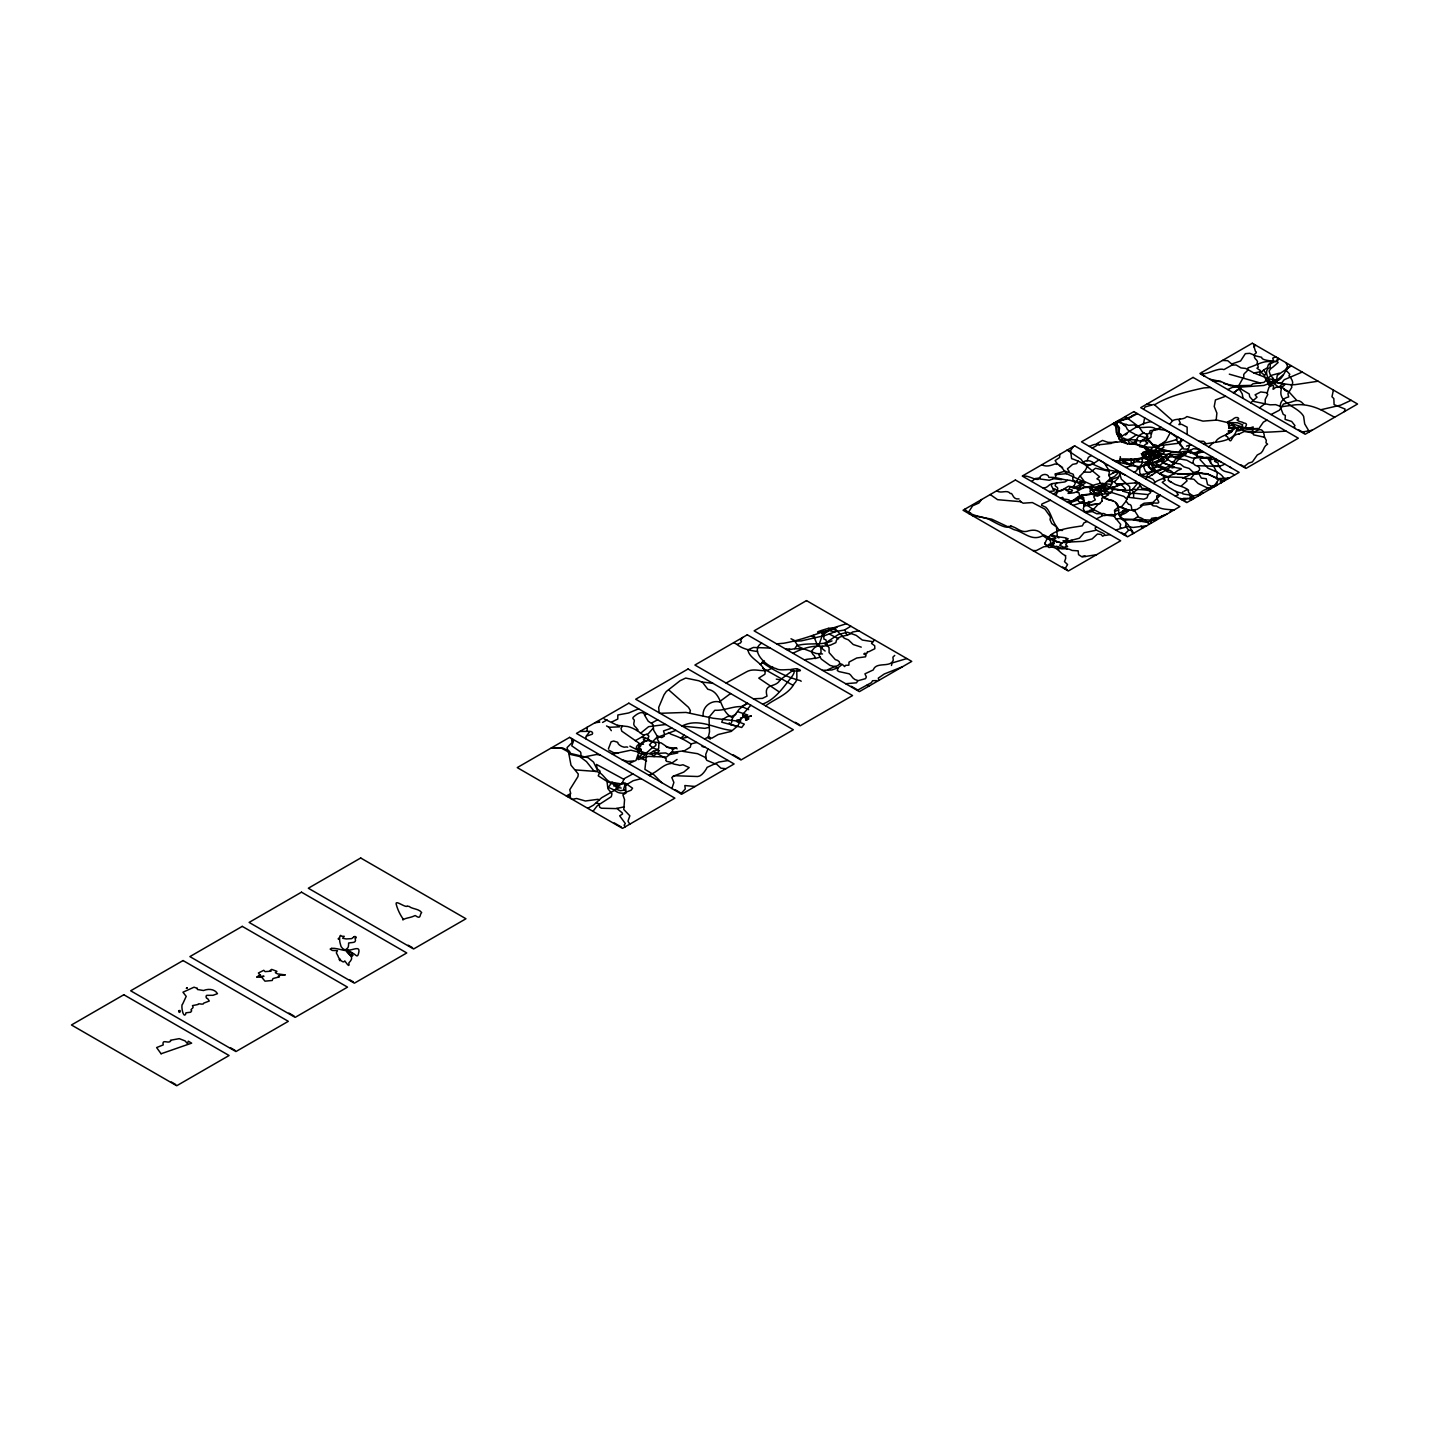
<?xml version="1.0" encoding="UTF-8"?>
<svg xmlns="http://www.w3.org/2000/svg" width="1429" height="1429" viewBox="0 0 1429 1429"><rect width="100%" height="100%" fill="white"/><g stroke="black" fill="none" stroke-linecap="round" stroke-linejoin="round"><path stroke-width="1.5" d="M742.723 637.441L740.579 640.138L741.419 641.532L740.418 642.979L737.042 644.461L733.72 642.621M1074.733 481.251L1086.129 487.378L1093.346 485.378L1085.951 482.198L1076.18 482.127M1056.781 482.806C1051.172 488.254 1062.604 485.02 1055.102 493.112L1053.191 493.898M1120.265 456.637L1120.532 459.013C1127.838 458.37 1141.985 461.192 1144.879 454.44C1150.934 449.599 1158.705 460.745 1166.028 463.943L1171.887 466.211C1174.066 468.355 1184.695 468.14 1180.425 469.426C1175.781 470.534 1174.995 474.017 1170.869 475.303C1166.135 477.929 1156.15 479.948 1153.792 483.591M1081.378 495.238L1081.824 496.649C1076.412 494.916 1073.483 503.258 1067.409 502.115L1079.574 498.65L1078.627 497.078L1083.95 498.167L1081.664 495.256C1090.363 495.47 1092.667 492.969 1092.381 494.166M1100.687 491.04L1102.795 496.577L1109.636 500.079M1201.682 372.451C1202.7 377.185 1218.062 366.931 1223.921 369.629L1232.584 364.752L1227.725 360.697L1222.509 360.43M570.76 798.507L569.689 794.167L566.277 795.917M638.977 751.708L636.012 760.389L628.742 763.604M1152.096 444.544C1164.278 444.883 1151.524 451.689 1154.489 455.172L1159.526 454.636L1161.08 452.993L1151.167 451.51L1145.254 446.509L1135.698 444.026L1127.767 443.83L1123.105 441.222L1120.693 434.166L1119.103 433.058L1119.354 429.129A5.734 3.322 0 0 0 1118.335 426.396L1113.798 423.198M1118.836 513.315L1115.263 514.458A5.877 3.394 0 0 1 1114.816 513.172L1114.513 510.242L1118.568 506.956C1116.46 497.221 1102.777 502.633 1101.509 493.559M1146.362 447.098L1155.99 447.366L1156.4 449.188L1152.113 452.046L1153.132 454.601L1155.007 453.94M629.814 824.176L627.974 821.228L629.85 815.798L623.776 809.493L624.562 799.651L622.883 794.756L625.956 793.131L625.58 783.592L622.312 782.61M1086.504 466.158C1086.147 464.639 1075.876 459.87 1071.589 458.638L1070.589 450.51L1073.34 446.562M1199.181 449.313L1193.483 448.688L1180.747 455.297C1173.62 458.477 1147.594 456.673 1164.153 454.047M665.789 760.46L666.253 758.745L653.142 751.207L657.858 750.046L659.448 750.618L653.267 756.513M760.299 664.539L764.354 660.93M1145.897 451.975L1151.167 451.51L1151.238 453.707M1089.38 505.134C1090.077 500.204 1077.341 505.58 1077.859 498.935M1243.605 467.069L1248.517 463.139L1252.376 461.906L1257.27 454.994L1260.967 453.011C1264.201 450.081 1263.45 446.366 1267.594 444.151L1265.933 442.722L1266.344 440.364L1264.522 437.274C1263.254 424.77 1257.127 430.951 1252.59 432.808A3.537 2.036 0 0 0 1251.858 432.737L1244.302 431.469L1239.104 433.969M1149.648 461.085L1160.098 456.923L1153.971 457.655L1152.471 459.852L1148.219 461.406C1144.165 464.55 1152.953 472.356 1157.24 472.356L1163.795 476.196M1220.973 381.704L1212.06 380.489M1127.767 443.83C1123.569 443.169 1118.21 440.668 1118.943 435.934L1118.657 427.878L1115.942 421.948M1094.489 491.898C1089.255 490.861 1103.313 486.646 1106.635 488.557C1115.192 487.95 1124.051 492.237 1133.34 489.29C1137.323 489.683 1157.419 489.236 1148.398 494.291L1146.951 497.881L1143.843 499.203L1127.195 497.167M1243.23 422.93C1251.679 423.609 1239.39 429.164 1250.839 427.718M1224.76 464.086C1220.527 466.89 1210.845 468.14 1210.47 460.674L1209.059 459.513M1291.012 365.592C1284.492 369.45 1284.582 375.863 1279.187 379.864L1273.846 381.168C1269.399 385.848 1269.077 387.063 1268.077 383.115M1151.488 474.767L1152.524 474.803M1169.744 512.439L1171.28 509.921L1174.424 509.742M1141.432 453.725L1145.165 458.977L1147.344 459.531M551.63 747.76L562.883 748.028L566.438 749.814A4.966 2.876 0 0 1 569.796 753.244L588.141 757.709L593.517 762.086L596.447 768.087L600.109 771.231L598.251 775.822L607.021 781.431L607.879 788.647L611.969 793.809L611.308 796.667L597.251 805.76L592.981 811.333M1157.258 448.402L1147.344 439.953L1151.059 437.149L1150.988 433.148L1146.522 434.148L1143.004 432.791L1138.984 426.824L1125.248 416.571M1100.223 483.377L1099.33 480.287L1096.9 478.804L1099.633 476.804L1087.183 466.604M1208.273 474.374L1199.11 472.981L1195.734 474.053L1173.852 473.571A2.161 1.25 0 0 1 1172.959 472.838C1170.28 467.765 1153.221 468.73 1150.595 462.407L1149.559 460.727M1076.751 481.662C1078.306 475.446 1085.218 473.088 1087.022 466.64M1101.58 494.863L1101.044 491.522L1105.778 490.54M1138.002 469.373L1142.218 463.246L1142.36 457.637M1150.863 453.118L1146.612 448.242C1158.651 454.065 1175.495 447.956 1185.391 455.833L1192.304 458.03L1212.774 457.173M1134.733 444.276L1139.306 444.901M1135.215 444.258L1137.413 439.846M339.548 959.234L339.566 959.091A3.858 2.233 0 0 1 340.173 959.377L339.941 960.681L339.173 959.448M1099.812 460.334L1103.563 462.514M1103.563 487.218L1105.957 486.146L1089.63 487.325L1099.812 488.146L1101.705 489.79L1098.329 491.254L1095.418 490.147M1210.077 489.165L1198.145 483.52L1193.858 479.215L1182.497 478.108L1187.499 476.107C1192.554 472.57 1204.325 471.695 1197.752 466.104C1189.089 464.657 1193.662 454.172 1202.896 456.905M731.38 723.181L732.452 718.198L739.204 709.159L747.153 703.104M1236.246 427.825L1233.888 426.414M1242.855 378.274L1238.05 386.884L1242.248 393.904L1242.998 398.227M1252.126 432.326L1253.59 434.845L1264.522 437.274M1263.772 370.218L1266.04 373.594L1264.111 376.095L1267.219 381.847L1274.079 382.49C1281.724 382.633 1287.386 385.312 1295.049 384.651L1318.074 381.221M1170.494 451.635L1178.532 452.475L1180.765 449.528C1185.945 446.723 1179.479 446.759 1179.193 443.204L1181.372 439.042M1144.433 445.276L1146.808 443.508L1145.915 441.49M824.39 643.461L829.034 647.462L829.106 652.589L835.286 659.591L837.537 660.394C843.11 663.378 836.59 667.343 833.25 666.271L829.927 665.36L821.3 659.108L818.853 654.839L821.068 652.41L820.871 648.891L822.872 646.283L830.463 645.122L835.858 642.639C836.912 633.744 848.165 637.709 852.398 632.029L858.883 630.868M1165.064 467.819L1156.097 472.231L1152.274 469.409L1158.204 465.497L1165.314 467.801L1174.352 463.978L1180.89 457.048L1185.552 454.869L1186.642 452.529L1188.624 451.814L1190.393 452.957M1104.153 462.835L1109.404 471.034L1108.833 475.786L1111.583 479.483L1112.262 483.091L1108.725 488.897L1104.26 492.165L1108.6 494.827L1103.349 497.667M1095.096 493.648C1096.847 492.308 1100.116 498.042 1093.864 493.63L1094.239 492.576M1059.514 490.754C1062.533 491.522 1064.355 487.235 1067.302 490.022L1069.142 489.432L1069.606 487.468L1074.036 486.217L1075.608 482.27M1198.163 496.024C1200.61 488.45 1213.328 488.914 1216.436 482.752L1219.384 478.536L1229.19 478.126M572.6 739.097L573.476 741.169L571.761 745.849L580.281 751.743C581.799 753.101 579.906 757.031 581.764 756.62M1259.789 375.077L1260.253 370.504L1256.931 368.2L1258.288 367.199L1257.145 363.198C1259.217 360.144 1252.929 359.036 1254.698 355.642L1261.646 357.304C1261.343 361.859 1283.26 360.876 1274.257 361.823L1270.363 363.913L1270.095 367.61C1261.235 370.397 1272.132 383.972 1269.22 380.4M804.527 659.948C808.332 658.144 819.674 659.966 812.869 654.393L811.279 651.517L814.494 647.694L818.799 645.301L822.407 635.155L821.675 632.475M1079.056 496.059L1081.664 495.256M1165.76 454.851L1166.868 455.262L1157.508 460.96L1148.148 464.211C1143.361 466.729 1130.571 468.98 1133.876 461.424L1133.179 460.138M1253.644 344.014L1254.198 347.211M1070.5 503.901L1071.857 502.097L1078.252 499.828M1146.272 452.761L1147.308 451.189L1144.147 447.545L1139.342 446.545M1146.201 479.215L1147.308 474.767L1149.398 473.231L1145.451 471.338L1143.111 465.497L1150.363 459.084L1161.384 454.744M1051.762 484.109L1051.369 485.771L1054.316 490.897L1049.136 491.558M1092.042 447.956C1101.205 444.205 1096.793 442.597 1089.47 446.455M1154.364 457.334L1151.274 455.154C1144.986 461.585 1142.325 448.438 1143.146 454.797A3.037 1.751 0 0 1 1143.664 454.922L1142.075 455.101L1141.432 453.547M1201.825 473.446L1207.076 473.696L1224.046 481.091M1022.968 475.625L1024.129 476.143C1029.612 475.268 1038.704 483.091 1039.776 477.286C1042.188 473.321 1048.35 473.571 1048.904 477.447C1056.996 476.697 1061.425 479.93 1070.428 480.394L1074.947 482.02M1259.467 407.872L1265.237 403.478L1265.201 399.405L1267.773 394.529L1267.023 393.261L1269.041 387.08C1278.741 381.186 1268.827 393.779 1275.579 387.366A4.483 2.59 0 0 1 1276.865 387.295C1282.009 387.295 1282.492 386.973 1284.778 384.83M1133.268 519.834L1136.609 517.334C1139.681 515.958 1146.701 521.013 1149.148 524.336M1124.069 534.821L1128.66 530.213L1125.516 526.211L1126.052 524.193C1126.909 520.102 1118.425 519.227 1120.622 516.78M1216.597 485.396L1217.151 482.252M646.89 713.607L644.568 715.197L648.141 721.127L653.089 724.61L653.66 730.237L658.215 737.864L657.304 739.115L659.073 742.115L658.715 746.331C660.055 753.637 648.927 745.241 649.516 744.759L656.447 737.757L675.881 730.344M1148.559 460.227L1149.559 461.085M1156.525 472.124L1147.826 477.411L1141.985 475.393M1076.662 482.413L1072.893 479.822C1072.179 477.197 1074.572 476.964 1073.197 474.232L1065.069 471.141L1055.084 474.017L1056.335 474.928L1055.549 473.91M1082.467 463.3C1084.218 459.388 1091.309 460.12 1094.06 463.425M1210.899 488.682L1211.863 486.771L1216.222 485.61M1097.15 443.419L1102.491 440.418L1107.957 442.347C1116.531 442.633 1126.159 441.972 1133.233 436.97L1136.359 434.898L1147.558 438.31M1264.272 375.184L1263.879 374.452C1258.127 372.433 1264.879 369.307 1267.38 367.771L1268.398 364.574L1273.328 360.519L1272.775 358.107L1275.829 356.839M1234.513 426.342L1234.102 427.307C1248.303 434.398 1269.023 432.022 1286.118 431.129M1139.824 519.299L1140.074 521.71M1122.712 438.542L1123.801 438.381C1128.946 441.097 1134.251 438.524 1139.627 441.025C1143.093 440.704 1148.291 436.863 1146.522 434.148M828.123 628.546L829.106 628.296A1.858 1.072 0 0 0 829.874 628.153C847.075 627.295 796.4 637.566 828.481 628.331M1111.351 442.901L1116.728 441.99M1179.282 443.026L1176.496 440.346L1176.764 437.435L1170.369 432.683M1094.953 493.702L1095.704 494.72L1093.757 496.881L1095.311 499.882L1089.291 503.169M1159.955 495.059L1156.74 495.917C1156.097 500.525 1163.331 504.098 1153.685 502.919C1149.702 505.884 1153.703 505.973 1156.579 506.116C1160.58 509.01 1164.456 509.224 1171.691 509.778M677.042 748.867L676.56 747.814L672.559 749.368L672.577 751.6L668.843 754.512L665.735 752.958L656.233 753.405M671.88 788.522L673.881 782.485L671.809 777.519L674.238 775.697L697.691 776.519C701.943 776.376 706.158 769.534 707.123 767.355L718.716 762.05L728.183 760.532M1008.588 526.354C1007.159 529.712 993.816 521.924 989.261 519.442C981.169 516.048 971.309 516.458 964.843 509.188M689.6 712.928L690.403 710.588L688.492 707.319L668.754 689.939M827.159 644.729L825.908 639.853L823.926 639.102L823.497 632.243L836.965 627.385M1140.128 442.936L1141.11 441.293L1144.325 440.471L1143.111 439.4M1119.925 516.101L1122.122 514.636C1136.091 509.135 1118.711 509.081 1123.551 511.761M1133.572 497.238L1133.769 492.326L1137.52 489.307C1137.073 486.092 1143.164 487.057 1139.27 484.824L1139.449 483.234M622.115 783.181L624.277 778.626L632.868 773.893M1061.247 490.558L1068.517 486.217L1071.75 486.735M1239.086 433.987C1229.78 434.362 1232.512 447.081 1227.511 436.81C1219.384 434.72 1242.248 428.539 1232.155 425.646A10.021 5.787 0 0 0 1232.227 425.181L1229.011 426.021M1059.764 454.386L1059.657 457.476L1055.156 460.567C1057.21 465.104 1059.782 464.55 1062.854 468.855L1066.302 473.571L1082.664 481.216L1081.664 483.877L1078.931 485.503L1074.822 487.182L1073.393 486.342M1236.621 429.361C1234.71 442.436 1214.954 441.579 1204.058 444.24M906.861 658.555L892.125 662.949L891.464 665.485M1141.235 521.371L1142.289 519.549M1069.16 489.361C1079.824 490.397 1060.086 494.613 1071.946 493.005C1077.377 493.112 1080.628 487.503 1085.986 487.414M1237.318 389.885L1239.014 388.795M1147.791 436.024L1147.344 439.114L1148.72 440.311M1159.401 465.407L1166.975 460.227L1170.369 455.011M1092.363 494.363L1097.347 496.22L1099.419 495.274L1098.401 493.791L1101.634 495.148M1115.585 502.472L1118.353 507.474L1121.89 506.366L1126.106 501.097L1129.892 491.755L1129.696 486.646L1121.265 479.072L1119.318 471.874L1104.546 469.444L1092.792 464.157L1088.487 465.372M1160.33 495.274L1152.828 502.472L1144.04 503.258L1140.413 505.527L1152.596 503.883M1064.944 569.064L1067.552 564.526L1064.516 561.633L1065.659 558.543A18.363 10.592 0 0 0 1065.373 556.345L1065.766 555.738C1059.3 553.38 1057.067 545.378 1048.957 547.539L1044.903 544.002C1048.672 529.123 1069.285 528.141 1082.325 525.836L1083.914 522.889L1087.255 521.46M1277.365 379.9L1282.778 375.112M1309.375 431.826L1304.695 423.895L1303.623 416.393C1298.104 406.247 1277.58 403.728 1281.277 389.277L1280.277 385.526L1282.885 384.312L1281.509 383.115L1284.242 379.703L1302.23 372.076M1096.222 526.658C1090.47 531.034 1111.262 533.589 1102.581 536.179L1101.098 534.464L1097.454 533.999L1092.149 538.912L1083.343 541.323L1067.588 542.145L1065.748 544.592L1067.659 546.735L1065.516 546.432L1064.837 547.593L1067.141 549.004L1059.675 545.163L1063.962 541.841L1069.892 541.752L1064.426 542.484L1066.927 542.216L1062.944 540.823L1068.088 540.912L1065.963 539.126M1152.971 447.188L1149.72 450.457M1277.24 361.501L1278.759 358.518M1200.753 494.541C1197.413 493.594 1188.481 499.489 1189.839 494.416M1259.02 428.432L1263.343 422.162L1267.005 420.09M1147.433 443.722L1147.63 442.275M1215.757 441.65C1218.401 435.791 1233.352 433.559 1231.744 430.433C1233.852 430.058 1231.298 429.111 1234.71 428.414M1149.738 463.318L1148.952 466.854L1150.291 467.658M1208.684 446.92L1213.685 442.329M684.223 735.149L680.686 738.311M1131.572 416.428L1119.747 421.001L1128.231 418.536L1137.43 413.678M664.414 733.827L663.503 730.933L671.898 728.04M1173.405 464.121L1173.638 461.603L1179.175 455.351M1273.846 381.168L1274.454 379.935M1151.292 523.103L1150.863 521.389L1145.897 522.174L1132.429 519.656L1123.498 520.174M1291.352 365.788L1277.33 375.309C1276.24 377.613 1277.937 384.151 1273.435 382.847M1152.131 520.138L1166.832 514.118M654.518 756.53L651.035 753.905L645.712 753.154L643.764 756.298L640.514 757.87L637.691 756.352M745.42 716.894L746.706 716.518L744.634 716.679M1110.244 478.644L1103.795 484.574L1097.972 486.253C1097.579 489.7 1089.898 491.54 1092.381 488.039M1215.954 459.013L1211.167 459.209M616.095 787.558L621.615 783.431M1204.915 376.184L1201.074 374.148M1097.972 486.253L1104.956 484.449L1113.102 489.522L1118.443 489.629M617.542 725.325L619.507 726.843L608.986 727.307L611.344 730.683M745.599 716.876L747.063 716.804L744.598 716.983M1052.726 478.554L1061.604 479.662M1095.543 530.355L1084.2 532.731A4.644 2.679 0 0 0 1083.736 533.231L1079.431 538.179L1066.427 541.68M1228.94 428.236L1230.19 428.396L1228.601 428.182M765.658 705.872C774.857 698.638 788.183 694.941 794.328 683.455C799.543 679.74 794.381 668.915 798.668 670.005M750.832 705.212L742.562 714.589M587.212 735.899L592.249 734.22C594.107 732.345 589.427 729.701 588.873 732.755L585.979 736.471L586.051 738.954M1160.866 427.2L1157.49 429.611L1150.184 430.683L1149.363 432.987M696.87 742.455L690.975 743.937L690.35 747.135L684.384 750.797L671.094 752.458M1164.456 461.763L1163.242 460.227M1165.725 455.922L1164.188 457.209L1157.043 455.101M1159.598 466.944L1160.83 466.068M1237.139 430.986L1240.015 430.54L1241.622 426.735L1231.459 423.609M703.068 715.786L703.104 714.018C703.3 706.033 711.892 699.817 719.716 702.014M1148.362 440.203L1143.914 440.739M1125.302 475.053L1121.104 473.267L1119.818 474.017L1118.228 478.072L1114.281 481.948L1116.388 483.895L1127.481 483.574L1135.251 482.895L1136.019 481.251M706.087 758.21L705.765 754.298L707.962 748.867M1132.232 443.865C1138.502 439.382 1136.466 435.202 1143.932 433.058M761.675 643.104C749.278 650.481 766.391 666.521 776.09 668.576C781.967 672.666 800.794 664.414 791.773 676.792C783.449 687.063 775.536 699.424 762.568 704.104M1101.973 491.112L1104.403 489.325L1105.135 490.343M635.28 740.669L643.979 735.792C640.156 732.327 633.833 727.95 627.724 726.557L617.346 725.325L604.235 718.966M1149.845 451.385L1148.273 454.744L1149.38 456.155M776.304 679.15L780.163 679.847L792.452 670.719M1159.58 456.565L1164.528 451.778L1156.847 447.813M762.086 662.199C772.428 669.915 787.183 677.417 800.669 680.704L801.133 681.365M1157.812 465.693L1151.631 464.246L1164.564 457.423L1174.477 463.925M1187.142 434.47L1187.142 427.164L1181.587 424.288L1178.907 424.574L1180.265 422.859L1178.979 420.162L1180.104 419.054M1191.929 496.863L1188.892 498.614L1191.857 499.686M745.17 716.215C744.313 715.089 740.633 715.465 745.563 715.947M1175.924 491.326L1178.3 494.809L1175.281 496.006M1055.835 495.434L1057.531 491.933L1061.408 490.093M1109.047 475.285L1117.496 470.552M1171.887 466.211L1159.884 473.839M1073.036 505.366L1081.574 502.651L1083.611 503.365L1084.182 506.009L1100.116 503.544L1091.542 504.669M1098.901 459.995L1097.15 461.085C1092.203 464.764 1085.969 467.622 1081.128 459.352L1067.195 450.099M1115.424 461.442L1119.354 462.46L1120.265 458.298M568.081 796.953L570.725 793.595L569.76 789.755L577.959 776.572L578.263 774L570.993 765.194L568.921 754.119L580.871 756.781M1129.91 444.008L1136.68 444.365L1146.612 448.242M874.566 639.924L871.547 643.443L874.709 645.765L874.834 648.712L868.778 651.749C865.563 650.82 868.939 654.929 864.616 653.249L863.777 654.035L866.045 655.018L865.545 656.804L856.739 658.001L849.005 662.109L848.862 665.164L845.379 665.378L844.682 666.593L842.288 664.378L838.019 667.772L831.874 669.969L822.515 670.344M787.308 650.016L794.738 648.712L796.864 645.622C808.814 642.228 821.032 645.962 832.017 640.924M1088.63 465.175L1087.469 466.229M1031.684 481.484L1035.328 478.536L1040.169 477.983M1151.578 433.987L1151.613 432.862C1152.488 428.504 1159.312 429.593 1160.58 427.039M1171.441 452.225L1168.672 454.297L1164.135 454.476M642.675 753.851C632.851 755.03 639.495 738.918 648.748 740.561C650.945 741.472 660.591 743.473 653.392 747.188C650.391 748.367 646.944 754.351 642.675 753.851L637.62 758.638M1079.217 483.859L1080.181 481.859M1069.339 541.234C1067.713 540.626 1076.698 539.715 1069.499 541.287M968.862 511.636L972.631 505.795L978.883 503.044L981.544 499.543M1121.14 528.158L1119.979 527.194L1120.711 524.479L1114.191 516.548L1115.781 514.833M990.208 494.541L997.621 499.686L1020.699 501.704L1019.931 500.454M1078.073 489.647L1077.002 489.111L1085.379 482.823L1080.217 476.036M1114.316 460.799L1134.376 460.12L1142.646 458.53M1093.935 493.719L1094.668 494.577M1132.232 493.291L1133.447 491.915L1132 490.147L1137.806 483.073L1135.251 482.895M1333.4 390.063L1331.971 396.78L1333.829 398.548L1334.097 404.621L1345.082 409.051L1344.385 411.606M1146.308 450.582L1147.701 449.635M1172.209 420.412L1154.078 404.407L1145.111 406.961L1143.7 409.391M1276.597 361.323L1277.705 357.911M1111.726 491.683L1109.404 493.505M1040.187 479.019L1049.315 480.251L1052.78 478.983M1129.91 440.096L1128.356 441.597L1129.91 443.597M1234.281 426.699L1231.244 423.395L1216.936 420.072L1203.004 421.126L1186.892 416.536C1183.105 420.608 1175.37 417.929 1172.155 421.198L1169.672 424.377M641.085 749.957L640.192 749.689L642.014 753.476L644.818 754.78L647.551 753.78M640.406 733.399L648.605 726.664L665.735 724.485M1118.746 438.042C1129.249 432.005 1138.627 423.77 1151.185 421.609M857.829 680.758L865.545 678.65L866.349 676.935L864.938 673.827L873.262 669.933C876.281 661.216 890.267 668.218 893.268 660.162L892.893 657.161L894.733 655.429M680.865 793.702L685.277 789.004L684.83 785.539L695.101 786.486M1187.392 489.522L1183.944 491.254M1189.285 445.241L1186.481 446.134M664.378 736.131L661.627 737.65L656.983 735.739M602.574 722.431L607.093 719.894M613.613 785.843L616.917 786.647L617.775 788.486L601.591 797.757L593.535 805.116L587.73 808.314M1145.826 452.136C1145.076 451.886 1146.272 457.298 1146.076 454.136M1171.423 462.121L1174.013 461.942M857.221 690.386L871.404 682.651L872.565 680.722L876.549 680.597M651.588 742.24L648.034 738.597L641.871 737.382M1250.839 427.682L1253.144 426.914L1252.536 428.914L1258.002 428.611L1247.571 428.611L1241.694 426.664L1242.73 424.806L1237.389 422.752L1227.047 422.502M1043.224 488.146C1048.85 487.378 1047.528 485.003 1052.155 483.627L1064.927 481.948L1067.427 480.376M1153.132 454.601L1142.95 458.655M1115.71 529.998L1126.231 526.979M1060.318 542.663L1058.425 542.145M1269.041 380.31L1269.863 378.989L1277.187 379.918M625.277 785.396L633.226 780.716L641.157 778.662M652.249 773.732L649.766 775.751M1079.609 495.381L1078.913 492.701L1076.751 492.308M636.977 730.541L638.031 729.987L635.994 727.468C630.868 723.771 636.745 720.859 632.904 718.626L633.011 717.501C635.137 715.25 642.693 709.248 644.765 715.018M1050.44 500.221L1041.902 503.99L1041.545 505.277L1045.814 507.241C1051.208 512.672 1051.405 519.459 1056.62 526.765L1059.193 530.266L1062.587 530.445M638.62 708.82L628.671 712.964L617.846 714.982L617.775 719.055L611.862 721.931M1238.55 387.259L1263.879 385.455L1270.685 382.901M1055.281 475.017L1055.781 476.446M1146.505 462.478L1136.162 461.746L1128.856 464.479L1119.354 462.46M1081.824 502.472L1084.397 500.221L1078.02 497.078M1119.461 515.619L1126.177 510.314M1122.837 461.156L1123.587 461.835M672.898 776.376L683.759 772.107L689.189 767.569L682.973 764.765L679.829 765.444C676.489 764.14 673.327 764.854 670.38 762.139L666.343 761.264M582.836 757.209L596.536 754.476L600.198 755.03M1106.493 465.211L1107.439 464.747M622.383 726.325L620.99 728.308L621.794 731.166L639.049 743.169L640.924 745.616L639.031 748.189L640.442 749.493M1092.453 489.933C1092.06 493.023 1098.454 494.22 1101.044 491.522M742.24 717.805C744.831 717.251 742.133 715.875 742.758 715.304M1228.851 426.932L1228.636 427.057M1211.328 459.084L1209.827 459.816M1181.676 439.221L1182.069 440.543L1179.89 443.097L1159.276 445.687L1155.936 447.438L1171.28 451.778M970.648 512.832L969.094 513.743M1153.882 470.32C1144.79 473.463 1139.038 478.786 1139.735 469.73C1139.038 462.96 1159.759 466.872 1149.934 455.851M653.124 728.218L648.052 733.988L643.961 734.935M1284.189 384.312L1277.169 382.508L1277.455 380.328M776.644 643.854L783.664 643.246C796.31 641.032 810.136 636.459 821.228 632.404L823.3 632.475L823.854 634.101L829.106 630.564L835.09 631.832L835.286 629.582L832.214 628.206L846.486 623.705M1228.761 430.915L1228.154 430.969M1118.853 513.458L1123.873 510.707L1127.731 511.171M1146.058 461.71L1150.327 462.871L1151.399 465.068M1208.523 474.517L1217.437 478.733M1134.304 472.338L1136.805 470.498L1137.966 466.533M1255.519 345.103L1254.126 346.836L1255.394 351.248C1259.11 353.177 1250.554 355.196 1254.698 355.642M1151.917 465.372L1155.382 470.034L1153.792 470.373M280.316 975.025L285.3 974.917L277.565 973.899L275.35 972.702L276.94 971.327L271.617 969.38L270.206 970.434L271.063 971.166L265.097 971.631L263.776 970.309L258.399 972.988L260.042 975.042L258.845 975.632L260.507 975.042L258.363 976.507L263.972 976.221L261.614 977.097L264.972 981.169L272.207 980.473L272.975 978.543L279.441 976.847L278.28 976.221L280.102 975.042M1123.337 462.049L1124.677 462.299M1009.874 526.194C1016.055 526.301 1019.967 532.767 1026.808 531.374C1032.149 529.641 1037.99 529.141 1042.491 534.571C1046.921 540.823 1050.833 537.876 1054.888 539.09C1058.96 537.268 1047.796 536.411 1051.565 534.571C1058.978 538.269 1064.176 536.482 1067.945 538.858M1120.765 420.698L1115.477 424.074M1086.129 503.651L1084.147 504.062M704.568 738.989L708.713 736.81L711.713 738.257L718.162 734.524L731.219 731.398L737.9 725.789L739.257 722.931L735.613 720.841L713.142 718.251L685.991 712.428L660.073 713.303M1091.381 455.476L1088.38 457.369L1087.04 460.888M1220.08 381.132L1230.565 385.83L1250.947 385.401L1253.072 383.722L1263.915 382.418L1271.024 375.434L1279.33 373.165M1146.326 453.958L1152.828 454.368L1150.399 456.315M648.712 775.125C657.536 772.553 662.538 764.193 671.183 763.515L677.078 759.424M1272.31 380.007L1273.096 378.167L1270.363 375.202L1269.095 371.04L1270.238 369.343A13.504 7.806 0 0 1 1272.721 367.253L1278.115 362.537L1277.365 361.769M1164.51 459.459L1155.793 463.21L1159.83 466.015M1202.557 374.88L1203.825 375.738M719.591 701.675L730.594 693.529M1190.714 478.483L1194.769 473.428L1180.247 473.981M1149.452 459.513L1150.988 458.673M1238.282 387.027L1232.37 387.384L1227.797 389.581M608.397 748.867L611.13 741.776L613.702 741.026L617.792 742.33C616.989 743.723 622.58 748.439 626.759 746.938L627.724 747.188M1233.816 393.046L1237.157 389.956L1240.836 388.974L1249.196 393.975L1249.732 396.78L1253.947 401.495L1270.077 404.818L1275.686 404.657L1281.402 406.765L1292.352 405.229C1304.373 403.049 1317.306 407.015 1327.452 413.41L1334.615 417.25M1107.511 481.734L1111.691 480.448M735.881 714.339L731.88 716.286L727.736 716.411L722.86 719.251L721.734 722.199L741.705 727.468L744.313 724.11L738.507 721.877L740.829 721.056L736.828 720.055L741.187 719.394L740.49 717.93L742.062 717.769M1197.841 471.874L1196.573 471.909M1230.226 431.344L1228.547 431.433L1230.423 431.29M1111.583 479.483L1118.121 477.018M1049.797 544.288C1058.818 545.414 1050.726 539.001 1053.602 543.127C1047.939 543.895 1052.637 541.466 1049.029 539.376M1115.12 511.296L1118.818 509.903M1076.573 482.341L1076.841 481.126M1232.566 365.056L1236.139 365.002L1240.997 367.914L1245.713 368.45L1253.894 372.951L1261.628 371.54M645.444 738.364L643.389 739.633L645.658 741.026L647.569 740.454M1102.241 501.347L1101.759 498.489L1103.242 496.756M1201.271 457.959L1200.003 459.584L1208.059 468.23C1213.668 470.605 1221.759 473.195 1224.135 478.769M1178.193 457.101L1183.462 454.708M850.844 626.224L844.521 630.01L835.769 631.529L825.069 635.476L801.294 640.889L793.077 641.335M1182.158 446.688L1183.319 448.938L1187.481 449.17C1190.696 447.652 1187.445 444.848 1191.411 444.83M1085.343 512.475L1092.381 511.6L1096.811 513.779L1103.831 513.529L1107.296 515.208M1150.559 468.676L1152.06 468.605L1152.185 466.819M1153.417 453.94L1163.849 447.188L1163.277 445.151M681.847 738.489L687.617 737.114M1197.306 451.76L1200.164 449.885M1151.399 449.385L1149.791 450.546M1228.368 478.018L1227.207 478.483M1303.695 404.282C1299.068 398.887 1295.924 400.406 1290.869 402.174L1283.456 404.05L1279.384 410.212L1271.042 414.553M1119.979 439.435L1122.39 439.489M1137.037 413.445L1131.911 415.732M780.163 679.847C775.733 688.421 763.318 682.508 767.016 696.119L762.461 698.37L753.369 698.799M1113.12 489.111L1110.619 493.166L1102.241 494.309M1111.369 443.401L1098.169 444.883M1068.535 472.034C1070.857 471.302 1065.212 468.801 1068.57 467.926L1072.643 464.371L1076.769 463.568L1078.055 460.96M657.626 719.805L651.66 723.003M1152.042 454.851L1150.738 455.422M638.138 759.603L648.552 756.405L666.521 757.031L669.558 754.583L677.775 752.94M625.223 784.325L623.723 788.719L625.545 791.13M1223.635 481.162L1220.42 481.269L1220.705 483.02M1119.836 471.909L1114.959 471.909M1103.688 487.164L1104.528 489.29L1103.831 488.396M1150.863 521.389L1151.488 518.352L1156.257 517.548M1182.658 491.915L1182.855 493.898L1189.124 494.934M1168.511 454.315L1181.39 454.583L1190.518 450.385M1213.882 486.967L1207.576 484.681L1206.219 478.715L1201.289 478.054L1199.11 474.071L1195.573 473.41M1239.014 427.414L1236.978 429.307M1165.189 470.302L1168.1 469.873M639.978 749.207L641.139 749.064M1127.124 433.63L1125.391 435.059M726.093 683.044L746.545 671.826C755.619 666.628 765.087 674.917 772.821 667.093M827.677 641.55L838.216 634.601L847.486 632.225L856.239 635.387L862.33 640.049L872.905 641.71M1147.523 494.541L1133.429 493.184M1193.59 495.917C1190.214 494.398 1187.338 492.541 1188.517 490.165C1183.873 486.182 1175.906 485.449 1173.602 483.538L1168.225 480.376L1168.547 477.197M1155.936 450.975L1158.74 452.153M1179.568 452.278L1188.053 450.903M1144.2 452.386C1139.324 453.136 1147.451 451.225 1144.54 452.475M1159.455 473.66L1161.402 472.606M1142.843 432.308L1144.093 433.344M1112.852 423.806L1115.156 425.913L1116.388 425.485M599.716 722.092L598.733 722.02M1149.077 473.07L1164.188 468.23M1151.399 455.833L1149.345 456.708L1150.363 459.084M1084.272 511.85L1094.882 510.189L1101.33 513.6C1101.723 518.656 1111.226 512.154 1115.067 515.583M1233.173 392.689L1236.103 391.153M1167.832 454.422L1166.707 454.833M1158.472 452.296L1157.454 454.261L1154.954 454.422M1126.516 424.395L1124.23 425.342M1141.896 506.17L1136.948 509.438L1129.374 510.26L1119.407 507.009M792.952 653.267C802.098 648.498 812.672 645.193 822.872 646.283M1056.12 541.823L1057.013 542.055M1153.846 454.44L1158.687 454.69L1158.49 452.832M1231.941 363.895L1240.568 360.983L1245.373 353.66L1249.732 353.32L1253.537 354.803M1121.961 489.879L1122.783 491.201L1125.534 489.022L1120.3 483.699L1115.781 486.503L1109.708 487.736M1096.436 518.87L1102.402 515.833M1219.651 466.461L1197.323 465.675M1225.653 396.226L1215.436 399.959L1214.221 406.533L1216.883 413.088L1216.168 420.09M1250.697 402.799L1257.02 397.191L1255.091 394.815L1260.789 391.939L1267.487 392.832M1203.307 451.707L1195.609 453.94M1196.073 473.106L1197.645 472.481M1121.836 441.972L1124.248 441.365M1102.277 500.757L1100.044 503.312M1128.517 497.096L1130.518 493.594L1133.322 493.469M652.499 741.83L661.109 742.884L667.986 747.51L675.667 748.01M1115.995 518.959L1122.301 518.37M640.21 744.402L643.497 744.187M1196.645 454.458L1196.18 453.868M331.832 948.302C336.869 948.016 343.21 950.642 345.782 950.517C349.283 956.037 355.196 956.412 348.837 962.914C350.123 969.023 346.032 962.467 344.782 960.913C343.764 963.628 340.191 960.413 338.405 957.162A5.859 3.376 0 0 1 338.191 956.358L336.315 952.821L337.512 950.678L332.296 950.446L330.153 949.07L331.528 948.356M1118.818 435.595L1120.854 434.541M1157.669 446.58L1159.58 446.366M1082.61 556.345L1083.325 556.113A2.09 1.215 0 0 1 1084.718 555.952L1085.665 556.47M1240.533 426.771L1236.103 427.628M845.646 683.705L856.578 682.812L857.775 680.526C852.041 679.436 851.738 675.006 849.13 673.809L838.948 671.576L837.323 670.54L837.93 668.165L835.108 666.521M1099.919 490.576L1095.704 489.218M1215.079 470.605C1218.901 472.195 1216.508 475.482 1216.758 477.84M1139.074 483.377L1137.806 483.073M1145.826 457.459L1147.219 456.941M1129.374 510.26L1127.874 510.796M1089.577 510.403L1093.685 509.188L1098.008 504.437M1114.513 481.627L1109.886 481.609M1181.247 499.453L1183.676 498.346L1193.697 498.614M612.362 754.137L630.85 750.189L637.798 751.922L640.728 751.243L645.712 753.154M1112.53 423.931L1118.139 422.091L1128.642 425.288L1134.376 424.931C1139.806 430.665 1149.398 424.359 1155.882 428.986M1157.686 446.366L1160.402 444.294L1176.799 439.525M1209.845 379.221L1219.044 381.132M1146.469 453.868L1147.791 453.922M572.172 799.329L576.655 798.489L585.39 800.99L598.019 799.311L599.412 800.169M1182.176 499.971L1187.838 498.56M1123.605 483.431L1119.764 485.128C1114.102 486.967 1105.582 490.522 1100.384 486.092L1099.598 485.931M1058.889 537.893L1057.442 537.304L1056.442 526.926L1051.762 523.532L1050.029 519.656L1050.494 516.941L1044.938 509.153L1032.363 502.561L1023.11 503.187L1020.699 501.704M1128.571 530.088L1131.464 530.588L1132.768 533.785M1252.072 432.951L1254.716 432.451L1251.679 429.647L1242.426 428.682L1239.265 426.628M1143.575 474.321L1138.681 474.875M1145.201 457.619L1142.414 457.852M1149.452 460.692L1147.737 459.477M701.818 681.99L712.964 683.366M1109.976 534.589L1105.457 535.446M1119.657 420.644L1117.907 420.823M1202.95 451.493L1193.019 452.939M651.16 753.976L655.768 753.19M747.814 703.479L742.419 705.944M709.052 727.343L704.872 728.343L682.258 726.111M902.342 666.825L884.283 673.988L878.317 678.114L878.781 680.436M1193.822 453.332L1187.481 449.17M1149.22 450.635L1147.076 450.957M1103.117 490.236L1107.279 489.272M1171.244 481.805L1169.476 481.484M1209.291 460.209L1210.202 459.745M624.384 806.813L615.881 808.6L601.43 808.225L599.733 807.278L598.858 803.652L596.215 803.08M1068.892 501.704C1072.143 499.257 1064.676 499.453 1063.551 498.989L1062.658 497.328L1060.425 498.078M1125.516 526.211L1133.126 527.444L1146.773 525.711M1066.516 473.678L1056.692 474.535M619.918 786.111L612.094 782.056L608.325 787.468C617.221 790.559 615.595 793.22 623.383 793.202A2.519 1.465 0 0 0 624.062 792.934L631.082 790.237L632.583 788.201L625.42 783.288L622.401 784.057L613.738 782.699C605.235 782.699 604.074 772.446 595.839 771.428L575.762 769.945M1268.237 383.061L1270.988 382.525L1267.612 380.971L1272.364 381.99M594.893 722.788L599.483 722.181M1161.956 515.833L1164.849 515.262M1271.31 384.026L1273.811 383.544L1278.598 387.063L1283.528 388.206L1284.76 390.26L1289.297 392.26L1296.139 399.745M820.335 657.09L814.887 658.573M1132.893 465.193L1125.695 467.372M1135.805 443.151L1130.928 441.847M1301.569 432.183L1312.09 430.254M1149.166 474.053L1148.041 474.446M653.303 751.386L649.534 753.565M1182.605 477.447L1168.511 476.947L1160.991 474.285M1047.368 546.432L1043.849 546.718L1036.221 550.612L1032.81 550.522M1056.71 548.325L1063.944 547.789M647.926 740.454L649.57 740.079M1126.516 509.653L1125.623 510.742M1119.354 438.864L1116.281 432.558L1115.638 425.878M639.62 743.884C637.709 744.688 633.833 748.01 638.477 749.939M1178.729 437.506L1176.764 437.435M834.858 666.539L827.82 669.701M671.201 748.278L666.093 746.67M1320.932 409.73L1340.706 405.139L1351.119 400.299M1067.856 538.912L1066.427 539.126M1172.602 465.854L1174.442 467.408L1171.887 467.908M1110.119 478.447L1114.602 476.464L1118.192 472.785L1115.835 471.856L1112.78 473.124M682.08 726.003C699.013 717.447 714.679 728.719 731.487 730.362M1097.401 443.722L1099.455 444.723M1149.809 490.611L1152.721 490.897M1198.842 441.222L1203.629 441.347L1205.933 443.437M1150.756 454.368L1147.291 454.083M1182.301 493.148C1174.567 491.898 1174.495 490.361 1169.315 487.718L1162.224 482.341L1165.296 480.233L1162.813 478.268M822.515 653.964L816.173 653.5L803.723 648.855L794.738 648.712M622.169 759.817L627.688 761.389L633.261 761.014M1135.984 434.934C1133.179 432.665 1127.124 431.469 1126.266 427.021L1118.443 420.519M1116.996 489.736L1122.855 490.093M595.839 771.428L594.071 771.124L586.479 761.621L580.406 757.066M1106.01 515.137L1114.495 516.191M1183.283 451.635C1195.305 451.332 1195.912 458.602 1206.862 458.298L1212.006 459.638M1230.923 467.64L1229.797 466.997M1228.761 425.86C1226.636 423.591 1234.12 423.788 1227.993 422.537C1227.189 420.858 1232.227 420.805 1233.638 418.59C1236.835 415.839 1241.212 418.822 1236.996 419.965C1239.854 422.252 1241.301 421.537 1243.069 422.537M745.831 716.072L747.76 715.018L737.703 711.66M1231.316 428.825L1231.512 428.629M1079.502 487.396L1075.733 488.432M785.575 649.016L789.844 649.016M1154.686 404.746C1168.386 396.226 1187.195 391.457 1203.968 387.884L1210.559 387.509M645.658 741.026L641.317 743.92M1214.132 465.943L1213.096 466.515M1177.764 474.017L1179.675 473.981M1165.796 470.641C1167.564 472.552 1170.172 471.784 1174.513 473.66M1156.079 520.335L1122.98 518.995M1053.244 489.29C1056.299 487.539 1055.477 491.647 1058.96 490.969M1151.47 452.618L1153.096 452.618M1041.902 464.711C1045.796 467.122 1050.529 465.729 1054.995 463.961L1057.103 464.407M1207.219 474.124L1208.148 474.142M725.825 768.731L720.931 768.177L715.822 763.443M1229.315 374.166L1260.485 383.061M1118.871 436.988L1117.21 434.202L1116.746 425.985M607.021 781.431L618.203 786.379M1111.458 484.395L1100.562 483.27L1094.846 484.717L1090.327 487.628L1086.272 487.343M814.994 637.138L811.458 636.28M1158.758 447.938L1156.775 447.581M1120.908 507.045L1118.568 506.956M742.598 715.197L744.08 716.786L745.152 716.018M1096.561 554.702L1082.146 556.988L1078.556 554.648L1078.18 550.844L1072.107 550.451C1065.212 546.575 1060.068 550.969 1060.104 547.289C1056.513 546.7 1060.3 551.094 1058.103 549.29C1057.621 547.754 1060.193 545.967 1056.531 546.646C1056.853 545.289 1054.906 548.236 1052.923 544.806C1049.118 544.788 1055.334 547.111 1049.922 545.485C1046.635 546.074 1047.546 544.342 1049.94 544.235M1229.547 477.911L1222.509 480.608L1220.902 482.913M589.409 731.362L579.906 731.434M1138.163 516.191L1133.965 509.76M757.513 651.517C750.904 650.695 742.062 648.855 737.042 644.461M1118.282 422.305L1116.764 421.484L1118.139 422.091M972.22 515.53L991.726 519.174L1014.143 529.712C1024.343 531.82 1031.863 542.484 1044.081 535L1056.567 541.591M770.285 648.069L753.422 647.462L747.885 649.838C749.368 659.269 763.104 662.216 765.14 672.523L764.89 674.238L758.763 678.132L778.698 691.565M624.348 790.058L620.311 790.719L615.595 789.04M1181.837 439.828L1182.873 439.918M1145.736 455.262L1145.272 456.173M1109.279 471.248L1095.471 468.248L1090.381 472.213L1083.896 472.106M1147.201 451.457L1151.31 452.1M1122.783 491.201L1130.803 493.487M623.723 779.269L596.518 764.444L597.322 770.999M1069.606 491.915L1065.873 490.236M1223.742 383.49L1238.086 386.58M1150.917 404.693L1146.951 404.05M1116.353 471.624L1117.424 471.731M1135.305 511.1C1128.892 511.957 1134.072 504.348 1128.499 504.276L1126.106 501.097M1114.638 460.424L1112.155 459.566M1175.567 463.246L1180.229 463.978L1183.926 466.89L1189.178 468.462L1193.001 472.088L1201.914 473.088M705.194 747.26L701.961 746.474M646.569 760.96L641.264 758.299M618.096 752.94L613.595 752.69L608.915 750.189M1050.279 539.537L1049.261 539.322M1213.489 487.182L1212.471 486.36M737.543 726.396L730.648 724.682L729.254 722.806M1216.901 479.126L1218.258 479.304M1150.434 489.558L1141.753 488.182L1140.985 486.485M1113.048 500.65L1110.119 499.989M1210.702 463.425L1208.97 459.227L1206.415 457.459M1192.643 463.478L1186.784 460.192L1175.335 458.155L1171.637 455.19M617.989 787.558L621.168 788.04M829.32 634.065L838.609 638.834M1139.395 461.442L1135.287 458.905M1010.535 526.104L1011.928 526.408M1220.777 461.781C1214.864 459.298 1211.506 460.745 1217.99 462.835L1218.437 464.997C1222.742 474.035 1228.065 470.195 1234.567 475.017M1071.178 487.182L1073.893 488.343L1083.093 488.307M551.362 747.921L561.526 748.242L567.974 751.69L569.403 753.869M1103.599 490.719L1110.726 492.63M1061.961 543.109L1050.851 539.537M1082.932 494.916L1089.702 494.023C1095.311 492.773 1088.309 493.434 1090.345 490.236C1096.954 489.7 1086.379 489.343 1090.738 487.986M840.002 663.753L841.413 664.128M1131.25 465.175L1122.765 460.352M1080.163 502.561L1082.485 502.401M1165.725 469.855L1163.295 468.73M1131.107 463.085L1131.161 458.655M867.064 685.152L869.368 685.866M673.97 752.69L675.042 753.029M651.213 741.204L652.553 741.633M1059.514 465.443L1062.604 467.533M793.202 685.402L762.925 668.379M1169.458 432.344L1164.671 430.147L1156.615 429.004M741.651 706.48L748.653 709.641M1152.328 453.958L1151.238 453.511M1266.969 378.042L1253.894 372.951M742.223 706.676C733.059 705.89 724.485 710.874 714.822 710.249L708.998 717.215L709.498 731.934L708.141 737.9L710.338 739.115M682.776 751.35L697.584 753.69L705.069 757.316L706.855 760.353L715.072 763.818M606.539 725.932L608.986 727.307M1202.253 492.683L1203.272 493.076M1288.797 391.725L1283.939 388.849M1243.105 429.772L1241.229 428.754M1179.443 442.74L1178.157 442.15M668.504 732.577L671.148 734.274C679.114 737.007 684.634 739.793 690.975 743.937M1090.398 502.24L1088.773 501.525L1087.469 502.722M616.864 808.385L622.294 812.94L622.526 814.03L619.668 815.798L625.295 823.533L624.151 825.158L625.188 826.837M1273.418 362.126C1264.111 359.59 1256.788 365.324 1248.053 367.825C1248.571 372.272 1242.373 372.79 1243.819 376.363L1243.444 378.453M1120.497 439.918L1119.086 439.15M638.209 755.78L639.763 756.566M1149.595 459.584L1145.719 457.405M1019.038 498.917C1012.107 499.936 1013.107 492.165 1010.285 493.523C1007.177 489.165 1000.889 494.112 996.763 490.772M1180.14 443.526L1181.962 446.562M1145.379 438.524L1147.505 439.632M861.258 647.141L853.256 644.533L848.433 639.888L844.307 638.263L834.054 627.724M825.122 651.035L817.174 644.533L813.333 635.333M1077.466 487.628L1080.163 489.075M1181.39 455.851L1180.158 454.726M1179.121 457.066L1180.64 457.941M1298.586 429.772L1304.177 433.005M1240.961 464.854L1244.963 467.176M1180.533 498.346L1185.748 501.365M1086.719 503.633L1089.38 504.83M1121.14 532.463L1126.516 535.553M1062.587 567.027L1067.302 569.742M851.255 686.259L858.382 690.368M795.274 722.306L799.186 724.557M733.273 754.869L739.954 758.745M675.202 789.737L680.74 792.934M614.274 822.943L621.49 827.123M408.158 945.176L412.588 947.749M349.444 979.651L353.392 981.919M288.908 1013.072L294.16 1016.108M230.283 1047.618L234.928 1050.297M171.319 1081.967L175.713 1084.504M1169.762 465.175L1163.563 463.21L1159.598 460.12M790.987 638.763L794.149 640.263L798.543 646.658L803.723 648.855M1121.229 507.099L1126.838 509.671M1197.127 456.369L1196.984 454.315M1143.325 424.556L1144.683 417.857M1273.185 381.918L1274.079 382.49M1070.66 451.886L1067.409 449.974M1111.726 492.523L1123.837 496.399L1126.892 499.185M1094.257 510.26L1087.487 505.419M1147.826 460.727L1148.773 461.371M1148.237 477.25L1152.881 479.233L1154.739 481.662M1082.593 497.739L1085.111 503.794L1083.218 508.635L1085.075 512.314M1044.599 543.127L1045.689 544.52M731.702 717.233C719.091 710.749 722.663 692.261 707.802 689.242L702.711 682.544L698.888 680.793L685.688 678.061L680.115 680.704L666.289 691.511L664.038 694.78L658.698 707.409L659.126 712.749M1192.715 496.613L1194.412 498.203M671.308 748.349L672.559 749.368M646.497 754.869L644.908 769.374L653.857 774.75L661.734 782.645M648.034 738.597L648.873 736.131L646.801 734.345M1215.74 470.355L1213.757 466.318M1125.266 440.507L1123.783 438.167M1139.699 467.069L1131.053 465.407L1124.391 462.478M1181.444 485.806L1187.07 480.858L1185.07 477.518M1239.711 385.991L1240.836 388.974M1102.831 483.413L1103.349 484.395M1149.809 440.954L1153.239 445.384M1142.7 528.051L1141.003 525.997M1118.353 507.474L1118.961 515.047L1128.16 524.747L1133.733 533.231M1219.259 479.037L1221.134 480.841M1116.388 483.895L1117.692 485.306M1163.456 476.125L1164.063 477.322M587.123 731.059L587.212 727.218M629.867 746.099L640.299 751.475M567.974 751.69L567.045 747.617L572.047 742.633L571.511 738.471M1170.244 432.808L1165.975 440.65L1161.455 443.955M1286.011 362.716L1287.583 366.199L1285.671 369.861L1289.78 374.273L1288.958 375.97L1290.083 376.809C1291.798 379.667 1294.352 383.079 1291.262 385.616L1291.923 387.134L1287.922 393.743L1288.69 396.923C1283.153 398.102 1279.473 402.299 1280.455 407.319L1283.224 414.356L1285.35 415.41L1285.1 419.394L1291.655 421.448L1294.942 425.592L1294.102 426.878L1295.21 428.504M1098.097 488.557L1097.49 486.825M846.986 635.423L844.825 629.867M1272.614 381.936L1272.685 380.203M257.756 976.775L261.507 976.864L258.024 976.114L256.702 977.24L257.756 976.775M351.355 952.732C353.838 961.717 344.085 946.623 347.694 951.41C357.554 955.608 347.354 949.749 347.586 950.267A16.469 9.503 0 0 0 347.64 949.963C351.588 950.964 359.769 945.409 358.947 951.553C357.411 960.056 356.089 953.607 351.355 952.732M407.211 906.236L409.016 906.379C412.392 909.237 418.893 908.63 421.644 912.542C419.358 914.578 421.412 920.008 415.232 915.542C409.355 918.275 407.301 917.347 402.674 919.812A2.554 1.465 0 0 0 403.246 919.204C401.37 916.543 397.923 911.095 396.083 903.789C395.637 899.948 404.979 907.611 407.211 906.308M746.224 717.912L747.599 717.751L744.598 717.537L748.867 718.858L746.26 719.126L746.224 717.912M178.661 1010.75C178.982 1015.251 182.126 1009.088 178.661 1010.75M161.084 1053.762L191.629 1043.152L188.289 1041.187L187.413 1043.581L185.109 1040.919L179.268 1038.651L170.426 1040.258A9.556 5.52 0 0 0 170.783 1040.83C168.729 1044.403 161.691 1038.365 163.21 1044.921L156.618 1047.564L161.084 1053.762M353.499 937.263L351.695 938.639L346.193 938.942L342.638 938.264L344.228 936.334L341.727 936.227C338.959 932.637 339.352 941.461 340.263 943.694C340.638 949.213 346.622 951.071 346.39 948.981C348.301 947.838 348.569 947.034 348.622 943.033C352.284 942.104 356.928 943.515 355.089 938.264C358.143 937.853 354.606 935.155 353.499 937.263M197.202 988.332L197.434 989.475L203.472 990.529C209.206 988.261 215.065 989.44 217.476 993.673L212.992 995.298L206.687 995.352C205.49 995.87 206.151 998.925 207.562 998.478L209.277 1001.014L203.722 1003.14C203.865 1005.587 197.524 1002.569 198.006 1004.498L192.451 1005.623C195.148 1008.552 189.003 1008.981 191.665 1010.821L190.646 1012.232L185.966 1012.804L185.556 1014.465C182.912 1018.288 180.661 1004.23 182.662 1004.033L186.199 996.37L182.966 992.208L194.04 987.189L197.202 988.332M751.154 715.983L748.492 716.769L751.154 715.983M796.525 668.683C777.608 670.433 811.261 673.023 796.525 668.683M1228.351 423.913L1229.244 423.538L1228.351 423.913M746.795 720.091L745.599 719.752L746.795 720.091M351.838 955.412C350.534 957.752 355.142 953.929 351.838 955.412M187.199 987.796L187.181 987.868A4.948 2.858 0 0 1 186.306 988.314L187.199 987.796M338.494 938.406L338.459 939.317L338.53 938.389M1228.726 428.396L1228.708 428.45M1231.316 427.735L1232.834 428.236L1231.369 427.825M1230.333 427.7L1228.726 427.539L1230.333 427.7M1272.828 385.08L1272.828 385.08M1230.673 431.576L1231.887 431.647L1230.762 431.522M1048.332 537.804L1049.511 538.626L1048.332 537.804M123.823 994.745L71.45 1024.986L176.714 1085.754L229.087 1055.513L123.823 994.745M183.055 960.556L130.664 990.797L235.928 1051.565L288.319 1021.324L183.055 960.556M242.269 926.367L189.896 956.608L295.16 1017.377L347.533 987.135L242.269 926.367M301.501 892.178L249.11 922.419L354.374 983.188L406.765 952.947L301.501 892.178M360.697 857.989L308.325 888.231L413.588 948.999L465.961 918.758L360.697 857.989M569.617 737.364L517.244 767.605L622.508 828.391L674.881 798.15L569.617 737.364M628.831 703.175L576.459 733.416L681.722 794.202L734.113 763.961L628.831 703.175M688.063 668.986L635.691 699.228L740.954 759.996L793.327 729.755L688.063 668.986M747.296 634.798L694.905 665.039L800.169 725.807L852.559 695.566L747.296 634.798M806.492 600.609L754.119 630.85L859.383 691.636L911.756 661.395L806.492 600.609M1015.412 480.001L963.039 510.242L1068.303 571.011L1120.675 540.769L1015.412 480.001M1074.626 445.812L1022.253 476.053L1127.517 536.822L1179.89 506.581L1074.626 445.812M1133.858 411.606L1081.485 441.847L1186.749 502.615L1239.122 472.392L1133.858 411.606M1193.072 377.417L1140.699 407.658L1245.963 468.426L1298.336 438.203L1193.072 377.417M1252.286 343.246L1199.913 373.487L1305.177 434.255L1357.55 404.014L1252.286 343.246"/></g></svg>
